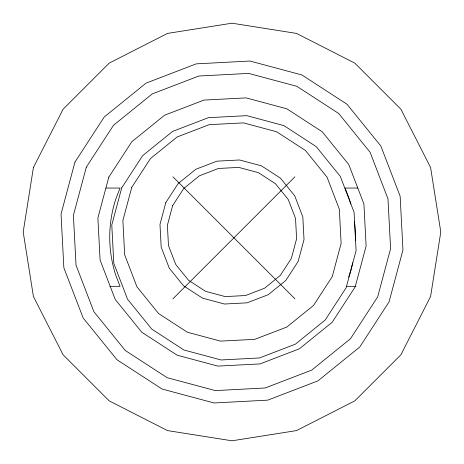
<?xml version="1.0" encoding="UTF-8"?>
<svg xmlns="http://www.w3.org/2000/svg" width="464" height="464" viewBox="0 0 464 464"><rect width="100%" height="100%" fill="white"/><g stroke="black" fill="none" stroke-linecap="round" stroke-linejoin="round"><path stroke-width="0.7" d="M348.615 277.112L349.369 275.14A122.821 122.821 0 0 0 352.698 262.723M172.95 298.799L294.924 176.825M105.995 188.053L120.037 188.053L115.745 199.23A122.821 122.821 0 0 0 115.745 275.14L120.037 286.317L109.887 286.317M357.802 188.053L345.083 188.053L349.369 199.23A122.821 122.821 0 0 1 350.819 204.015M346.463 286.317L355.824 286.317M172.95 176.825L294.924 298.799M354.374 221.508A122.821 122.821 0 0 1 355.331 240.758M33.42 167.475L23.2 232L33.42 296.525L63.075 354.728L109.272 400.925L167.475 430.58L232 440.8L296.525 430.58L354.728 400.925L400.925 354.728L430.58 296.525L440.8 232L430.58 167.475L400.925 109.272L354.728 63.075L296.525 33.42L232 23.2L167.475 33.42L109.272 63.075L63.075 109.272L33.42 167.475M74.959 162.081L61.039 214.032L63.852 267.74L83.126 317.95L116.974 359.751L162.081 389.041L214.032 402.961L267.74 400.148L317.95 380.874L359.751 347.026L389.041 301.919L402.961 249.968L400.148 196.26L380.874 146.05L347.026 104.249L301.919 74.959L249.968 61.039L196.26 63.852L146.05 83.126L104.249 116.974L74.959 162.081M86.321 167.139L73.405 215.331L76.021 265.153L93.896 311.733L125.297 350.506L167.139 377.679L215.331 390.595L265.153 387.979L311.733 370.104L350.506 338.703L377.679 296.861L390.595 248.669L387.979 198.847L370.104 152.267L338.703 113.494L296.861 86.321L248.669 73.405L198.847 76.021L152.267 93.896L113.494 125.297L86.321 167.139M108.802 177.149L97.887 217.906L100.091 260.037L115.211 299.425L141.764 332.218L177.149 355.198L217.906 366.113L260.037 363.909L299.425 348.789L332.218 322.236L355.198 286.851L366.113 246.094L363.909 203.963L348.789 164.575L322.236 131.782L286.851 108.802L246.094 97.887L203.963 100.091L164.575 115.211L131.782 141.764L108.802 177.149M121.73 187.856L111.783 224.976L113.796 263.349L127.565 299.228L151.751 329.092L183.982 350.018L221.096 359.965L259.475 357.953L295.348 344.184L325.212 319.998L346.144 287.773L356.085 250.653L354.078 212.274L340.303 176.401L316.123 146.537L283.893 125.611L246.773 115.664L208.4 117.676L172.527 131.445L142.663 155.626L121.73 187.856M131.759 187.369L122.879 220.533L124.671 254.811L136.973 286.862L158.578 313.542L187.369 332.241L220.533 341.121L254.811 339.329L286.862 327.027L313.542 305.422L332.241 276.631L341.121 243.467L339.329 209.189L327.027 177.138L305.422 150.458L276.631 131.759L243.467 122.879L209.189 124.671L177.138 136.973L150.458 158.578L131.759 187.369M165.839 202.542L159.976 224.431L161.165 247.057L169.285 268.209L183.541 285.818L202.542 298.161L224.431 304.024L247.057 302.835L268.209 294.715L285.818 280.459L298.161 261.458L304.024 239.569L302.835 216.943L294.715 195.791L280.459 178.182L261.458 165.839L239.569 159.976L216.943 161.165L195.791 169.285L178.182 183.541L165.839 202.542M172.66 205.581L167.4 225.208L168.461 245.508L175.746 264.48L188.535 280.273L205.581 291.34L225.208 296.6L245.508 295.539L264.48 288.254L280.273 275.465L291.34 258.419L296.6 238.792L295.539 218.492L288.254 199.52L275.465 183.727L258.419 172.66L238.792 167.4L218.492 168.461L199.52 175.746L183.727 188.535L172.66 205.581"/></g></svg>
